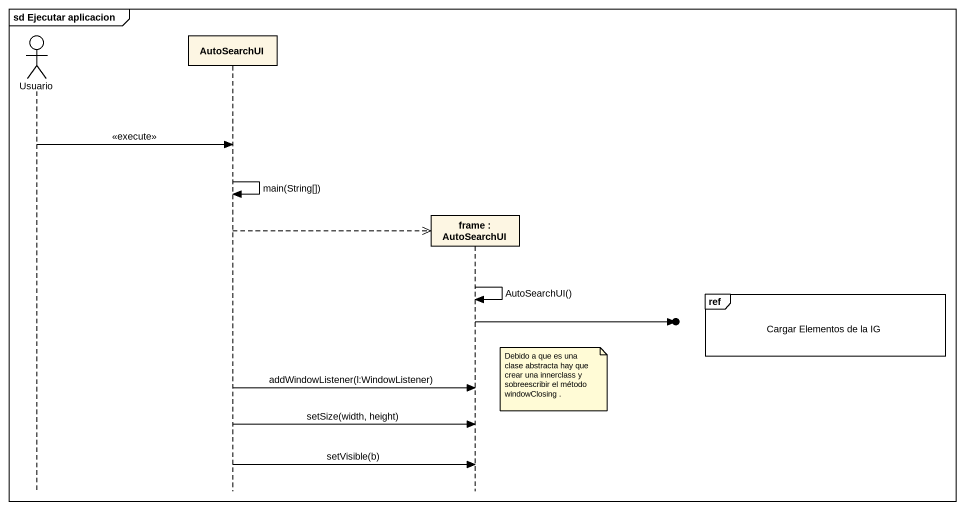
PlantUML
@startuml
mainframe sd Ejecutar aplicacion
hide footbox
actor Usuario
participant AutoSearchUI
participant "frame : AutoSearchUI" as frame_

Usuario -> AutoSearchUI : <<execute>>
AutoSearchUI -> AutoSearchUI : main(String[])
AutoSearchUI -->> frame_ **
frame_ -> frame_ : AutoSearchUI()
ref over frame_ : Cargar Elementos de la IG
frame_ ->o]
note right of frame_ : Debido a que es una clase abstracta hay que crear una innerclass y sobreescribir el método windowClosing .
AutoSearchUI -> frame_ : addWindowListener(l:WindowListener)
AutoSearchUI -> frame_ : setSize(width, height)
AutoSearchUI -> frame_ : setVisible(b)
@enduml
